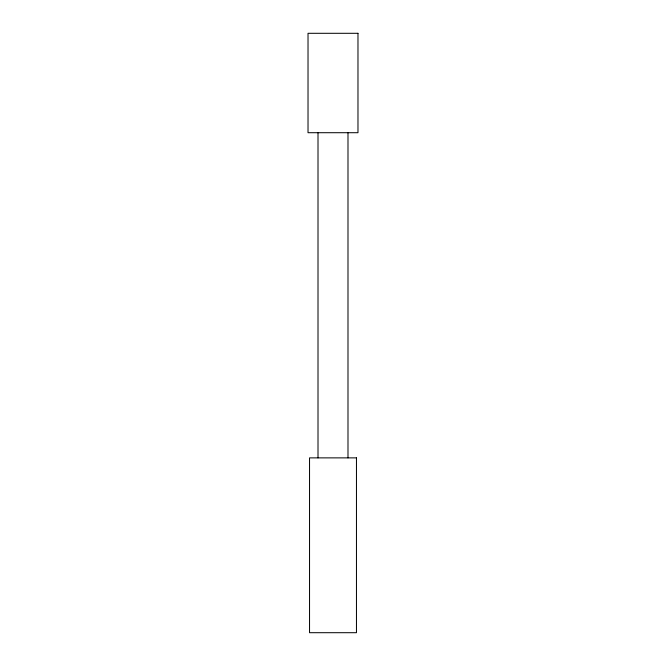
<?xml version="1.0" encoding="UTF-8"?>
<svg xmlns="http://www.w3.org/2000/svg" width="666" height="666" viewBox="0 0 666 666"><rect width="100%" height="100%" fill="white"/><g stroke="black" fill="none" stroke-linecap="round" stroke-linejoin="round"><path stroke-width="1" d="M347.993 132.609L347.993 457.875M318.007 132.609L318.007 457.875M357.975 33.3L308.025 33.3L308.025 132.709L357.975 132.709L357.975 33.3M356.46 457.875L309.54 457.875L309.54 632.7L356.46 632.7L356.46 457.875"/></g></svg>
